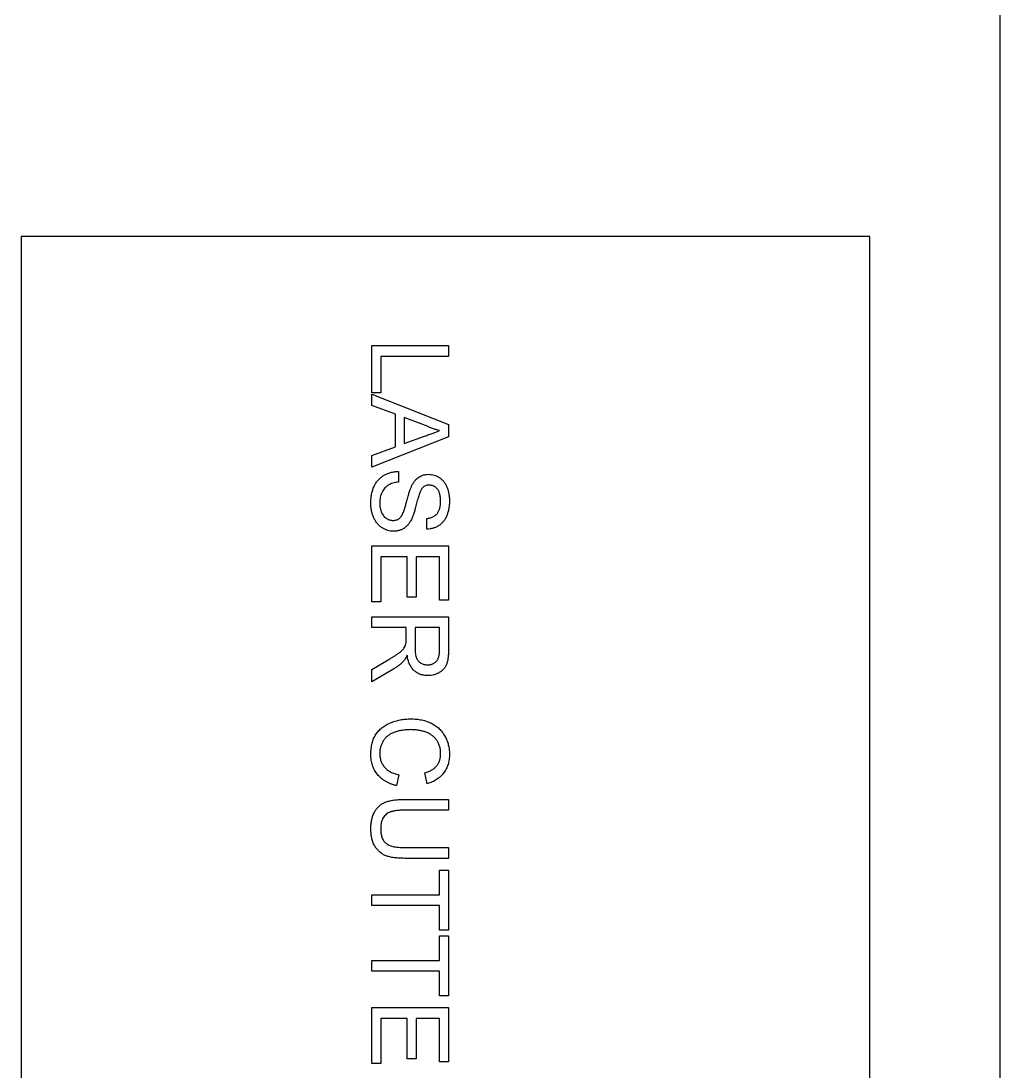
# Model space of a CAD drawing. Header units: inches. Extents: x -978 to -2, y 48 to 749.
# Drawn here: x -70.6 to -6, y 107.7 to 177 of the extents above; entities that cross this region are included whole.
import ezdxf

# ---------------------------------------------------------------- set-up
doc = ezdxf.new("R2010")
doc.units = ezdxf.units.IN
doc.header["$MEASUREMENT"] = 0

msp = doc.modelspace()

# ---------------------------------------------------------------- linework, layer by layer
at = {"color": 7, "linetype": 'Continuous', "lineweight": 25}
for p, q in [((-6, 183.275), (-6, 54.775)), ((-70.583, 162.805), (-70.583, 87.805)), ((-14.583, 162.805), (-70.583, 162.805)), ((-14.583, 87.805), (-14.583, 162.805)), ((-47.438, 155.604), (-42.383, 155.604)), ((-47.438, 152.493), (-47.438, 155.604)), ((-42.383, 155.604), (-42.383, 154.891)), ((-46.855, 154.891), (-46.855, 152.493)), ((-42.383, 154.891), (-46.855, 154.891)), ((-46.855, 152.493), (-47.438, 152.493)), ((-47.438, 152.407), (-42.383, 150.4)), ((-47.438, 151.65), (-47.438, 152.407)), ((-45.883, 151.075), (-47.438, 151.65)), ((-45.883, 148.92), (-45.883, 151.075)), ((-43.9, 150.343), (-45.299, 150.86)), ((-45.299, 150.86), (-45.299, 149.135)), ((-42.383, 150.4), (-42.383, 149.595)), ((-42.383, 149.595), (-47.438, 147.588)), ((-45.299, 149.135), (-43.971, 149.626)), ((-47.438, 148.345), (-45.883, 148.92)), ((-47.438, 147.588), (-47.438, 148.345)), ((-45.688, 147.308), (-45.688, 146.595)), ((-43.809, 143.483), (-43.809, 144.196)), ((-47.438, 142.381), (-42.383, 142.381)), ((-47.438, 138.687), (-47.438, 142.381)), ((-42.383, 142.381), (-42.383, 138.817)), ((-46.855, 141.669), (-46.855, 138.687)), ((-45.105, 141.669), (-46.855, 141.669)), ((-45.105, 139.011), (-45.105, 141.669)), ((-44.522, 141.669), (-44.522, 139.011)), ((-42.966, 141.669), (-44.522, 141.669)), ((-42.966, 138.817), (-42.966, 141.669)), ((-46.855, 138.687), (-47.438, 138.687)), ((-44.522, 139.011), (-45.105, 139.011)), ((-42.383, 138.817), (-42.966, 138.817)), ((-47.438, 137.715), (-42.383, 137.715)), ((-47.438, 137.002), (-47.438, 137.715)), ((-42.383, 137.715), (-42.383, 135.521)), ((-45.17, 137.002), (-47.438, 137.002)), ((-45.17, 136.271), (-45.17, 137.002)), ((-44.586, 137.002), (-44.586, 135.648)), ((-42.966, 137.002), (-44.586, 137.002)), ((-42.966, 135.495), (-42.966, 137.002)), ((-47.438, 134.229), (-46.371, 134.859)), ((-46.043, 134.241), (-47.438, 133.411)), ((-47.438, 133.411), (-47.438, 134.229)), ((-45.654, 127.279), (-45.82, 126.566)), ((-43.787, 126.696), (-43.94, 127.409)), ((-45.291, 125.659), (-42.383, 125.659)), ((-42.383, 125.659), (-42.383, 124.946)), ((-42.383, 124.946), (-45.258, 124.946)), ((-45.258, 122.483), (-42.383, 122.483)), ((-42.383, 122.483), (-42.383, 121.77)), ((-42.383, 121.77), (-45.291, 121.77)), ((-42.966, 120.992), (-42.383, 120.992)), ((-42.966, 119.371), (-42.966, 120.992)), ((-42.383, 120.992), (-42.383, 117.038)), ((-47.438, 119.371), (-42.966, 119.371)), ((-47.438, 118.658), (-47.438, 119.371)), ((-42.966, 118.658), (-47.438, 118.658)), ((-42.966, 117.038), (-42.966, 118.658)), ((-42.383, 117.038), (-42.966, 117.038)), ((-42.966, 116.649), (-42.383, 116.649)), ((-42.966, 115.029), (-42.966, 116.649)), ((-42.383, 116.649), (-42.383, 112.695)), ((-47.438, 115.029), (-42.966, 115.029)), ((-47.438, 114.316), (-47.438, 115.029)), ((-42.966, 114.316), (-47.438, 114.316)), ((-42.966, 112.695), (-42.966, 114.316)), ((-42.383, 112.695), (-42.966, 112.695)), ((-47.438, 111.917), (-42.383, 111.917)), ((-47.438, 108.223), (-47.438, 111.917)), ((-42.383, 111.917), (-42.383, 108.352)), ((-46.855, 111.204), (-46.855, 108.223)), ((-45.105, 111.204), (-46.855, 111.204)), ((-45.105, 108.547), (-45.105, 111.204)), ((-44.522, 111.204), (-44.522, 108.547)), ((-42.966, 111.204), (-44.522, 111.204)), ((-42.966, 108.352), (-42.966, 111.204)), ((-46.855, 108.223), (-47.438, 108.223)), ((-44.522, 108.547), (-45.105, 108.547)), ((-42.383, 108.352), (-42.966, 108.352))]:
    msp.add_line(p, q, dxfattribs=at)
for points, knots in [([(-43.971, 149.626), (-43.919, 149.645), (-43.819, 149.681), (-43.673, 149.736), (-43.535, 149.787), (-43.405, 149.836), (-43.284, 149.88), (-43.17, 149.921), (-43.066, 149.962), (-42.998, 149.986), (-42.966, 149.998)], [0, 0, 0, 0, 0.153148, 0.299433, 0.436426, 0.565671, 0.686508, 0.799269, 0.903395, 1, 1, 1, 1]), ([(-42.966, 149.998), (-43.046, 150.017), (-43.206, 150.056), (-43.441, 150.137), (-43.674, 150.23), (-43.824, 150.305), (-43.9, 150.343)], [0, 0, 0, 0, 0.2472941, 0.4956078, 0.7463592, 1, 1, 1, 1]), ([(-47.503, 145.19), (-47.503, 145.245), (-47.502, 145.353), (-47.491, 145.511), (-47.475, 145.663), (-47.452, 145.808), (-47.422, 145.946), (-47.385, 146.077), (-47.343, 146.202), (-47.294, 146.32), (-47.236, 146.431), (-47.174, 146.536), (-47.103, 146.635), (-47.026, 146.727), (-46.943, 146.815), (-46.853, 146.895), (-46.756, 146.969), (-46.653, 147.037), (-46.545, 147.097), (-46.433, 147.151), (-46.317, 147.197), (-46.198, 147.234), (-46.076, 147.265), (-45.95, 147.286), (-45.82, 147.302), (-45.733, 147.306), (-45.688, 147.308)], [0, 0, 0, 0, 0.052493, 0.102825, 0.151397, 0.198033, 0.242876, 0.285999, 0.327849, 0.368395, 0.407852, 0.446838, 0.485166, 0.523341, 0.561602, 0.59992, 0.638496, 0.677791, 0.71729, 0.756605, 0.796068, 0.835886, 0.875714, 0.916263, 0.95776, 1, 1, 1, 1]), ([(-44.795, 146.367), (-44.763, 146.426), (-44.701, 146.541), (-44.59, 146.696), (-44.467, 146.826), (-44.332, 146.931), (-44.187, 147.014), (-44.032, 147.07), (-43.87, 147.108), (-43.759, 147.111), (-43.702, 147.113)], [0, 0, 0, 0, 0.144805, 0.279512, 0.406394, 0.527502, 0.645393, 0.761885, 0.878942, 1, 1, 1, 1]), ([(-43.702, 147.113), (-43.64, 147.111), (-43.515, 147.106), (-43.332, 147.064), (-43.156, 146.996), (-43.016, 146.919), (-42.91, 146.844), (-42.834, 146.781), (-42.764, 146.711), (-42.698, 146.636), (-42.639, 146.554), (-42.582, 146.467), (-42.533, 146.372), (-42.472, 146.239), (-42.41, 146.061), (-42.356, 145.837), (-42.324, 145.601), (-42.32, 145.44), (-42.318, 145.358)], [0, 0, 0, 0, 0.074995, 0.149165, 0.223664, 0.300412, 0.33957, 0.378921, 0.418096, 0.45823, 0.498427, 0.539708, 0.582216, 0.625824, 0.715481, 0.807384, 0.901634, 1, 1, 1, 1]), ([(-45.688, 146.595), (-45.752, 146.587), (-45.875, 146.572), (-46.05, 146.53), (-46.206, 146.475), (-46.348, 146.408), (-46.472, 146.319), (-46.583, 146.212), (-46.68, 146.082), (-46.766, 145.935), (-46.834, 145.772), (-46.884, 145.597), (-46.914, 145.412), (-46.918, 145.286), (-46.92, 145.221)], [0, 0, 0, 0, 0.093796, 0.180188, 0.260363, 0.334847, 0.407093, 0.481448, 0.559271, 0.64227, 0.728586, 0.815978, 0.906035, 1, 1, 1, 1]), ([(-45.355, 144.606), (-45.348, 144.623), (-45.331, 144.664), (-45.309, 144.733), (-45.281, 144.814), (-45.252, 144.911), (-45.221, 145.022), (-45.186, 145.147), (-45.149, 145.286), (-45.11, 145.436), (-45.07, 145.586), (-45.03, 145.731), (-44.989, 145.863), (-44.95, 145.985), (-44.91, 146.096), (-44.872, 146.196), (-44.835, 146.286), (-44.808, 146.341), (-44.795, 146.367)], [0, 0, 0, 0, 0.0312001, 0.0704867, 0.1172148, 0.1715755, 0.234122, 0.3039626, 0.3821556, 0.4676462, 0.5543354, 0.6350745, 0.7100367, 0.7790924, 0.8429656, 0.9010012, 0.9532463, 1, 1, 1, 1]), ([(-44.102, 146.219), (-44.117, 146.201), (-44.15, 146.162), (-44.194, 146.09), (-44.238, 146.001), (-44.282, 145.893), (-44.327, 145.768), (-44.372, 145.625), (-44.417, 145.464), (-44.461, 145.29), (-44.505, 145.114), (-44.548, 144.947), (-44.59, 144.794), (-44.63, 144.654), (-44.669, 144.529), (-44.708, 144.417), (-44.744, 144.319), (-44.769, 144.259), (-44.781, 144.231)], [0, 0, 0, 0, 0.0327432, 0.0724096, 0.1196115, 0.1746729, 0.2373451, 0.3083524, 0.38763, 0.4747836, 0.5633323, 0.6451362, 0.7202025, 0.7891342, 0.8514971, 0.9073306, 0.9569687, 1, 1, 1, 1]), ([(-43.656, 146.4), (-43.699, 146.398), (-43.784, 146.395), (-43.904, 146.358), (-44.013, 146.302), (-44.072, 146.247), (-44.102, 146.219)], [0, 0, 0, 0, 0.262741, 0.509957, 0.753327, 1, 1, 1, 1]), ([(-42.901, 145.33), (-42.901, 145.375), (-42.902, 145.462), (-42.914, 145.587), (-42.93, 145.704), (-42.955, 145.811), (-42.986, 145.908), (-43.023, 145.997), (-43.069, 146.076), (-43.121, 146.145), (-43.178, 146.205), (-43.238, 146.256), (-43.3, 146.302), (-43.366, 146.337), (-43.434, 146.366), (-43.506, 146.385), (-43.58, 146.398), (-43.63, 146.399), (-43.656, 146.4)], [0, 0, 0, 0, 0.091511, 0.177143, 0.257108, 0.331198, 0.400592, 0.465625, 0.526973, 0.585443, 0.641399, 0.695044, 0.746782, 0.796959, 0.847545, 0.897439, 0.947649, 1, 1, 1, 1]), ([(-46.003, 143.354), (-46.069, 143.356), (-46.2, 143.362), (-46.394, 143.407), (-46.581, 143.478), (-46.73, 143.561), (-46.843, 143.639), (-46.925, 143.705), (-47.001, 143.778), (-47.072, 143.857), (-47.139, 143.942), (-47.2, 144.033), (-47.257, 144.13), (-47.326, 144.268), (-47.398, 144.452), (-47.458, 144.687), (-47.497, 144.934), (-47.501, 145.103), (-47.503, 145.19)], [0, 0, 0, 0, 0.074816, 0.148535, 0.223872, 0.301297, 0.340894, 0.38034, 0.420127, 0.45995, 0.500831, 0.541907, 0.584439, 0.62808, 0.717267, 0.80786, 0.901925, 1, 1, 1, 1]), ([(-46.92, 145.221), (-46.919, 145.164), (-46.917, 145.053), (-46.892, 144.891), (-46.857, 144.74), (-46.804, 144.6), (-46.739, 144.474), (-46.661, 144.364), (-46.573, 144.27), (-46.473, 144.197), (-46.367, 144.139), (-46.259, 144.097), (-46.149, 144.072), (-46.075, 144.068), (-46.038, 144.067)], [0, 0, 0, 0, 0.105584, 0.205868, 0.300947, 0.393002, 0.480949, 0.562874, 0.641461, 0.717742, 0.791772, 0.862716, 0.931777, 1, 1, 1, 1]), ([(-42.318, 145.358), (-42.32, 145.268), (-42.324, 145.093), (-42.357, 144.839), (-42.415, 144.602), (-42.479, 144.415), (-42.544, 144.278), (-42.594, 144.18), (-42.653, 144.09), (-42.716, 144.005), (-42.784, 143.926), (-42.859, 143.854), (-42.937, 143.787), (-43.05, 143.708), (-43.199, 143.623), (-43.392, 143.549), (-43.596, 143.498), (-43.737, 143.488), (-43.809, 143.483)], [0, 0, 0, 0, 0.100475, 0.195644, 0.286083, 0.372983, 0.415026, 0.456052, 0.495939, 0.535566, 0.574087, 0.612519, 0.651081, 0.689513, 0.766237, 0.84235, 0.919974, 1, 1, 1, 1]), ([(-43.809, 144.196), (-43.772, 144.201), (-43.702, 144.21), (-43.599, 144.232), (-43.504, 144.263), (-43.415, 144.299), (-43.333, 144.342), (-43.259, 144.393), (-43.191, 144.452), (-43.129, 144.518), (-43.075, 144.591), (-43.029, 144.673), (-42.989, 144.762), (-42.957, 144.86), (-42.932, 144.966), (-42.913, 145.08), (-42.904, 145.202), (-42.902, 145.286), (-42.901, 145.33)], [0, 0, 0, 0, 0.0671555, 0.1314033, 0.1927318, 0.2512527, 0.3077037, 0.3626989, 0.4177783, 0.4723044, 0.5278726, 0.58523, 0.6450566, 0.7079524, 0.7744343, 0.8449404, 0.9204036, 1, 1, 1, 1]), ([(-46.038, 144.067), (-46.001, 144.068), (-45.93, 144.072), (-45.826, 144.094), (-45.731, 144.135), (-45.64, 144.188), (-45.558, 144.263), (-45.482, 144.357), (-45.413, 144.473), (-45.375, 144.56), (-45.355, 144.606)], [0, 0, 0, 0, 0.117768, 0.230176, 0.339843, 0.450625, 0.566943, 0.696021, 0.839438, 1, 1, 1, 1]), ([(-44.781, 144.231), (-44.798, 144.194), (-44.83, 144.123), (-44.887, 144.022), (-44.945, 143.928), (-45.007, 143.841), (-45.073, 143.762), (-45.142, 143.69), (-45.214, 143.624), (-45.29, 143.568), (-45.369, 143.517), (-45.451, 143.473), (-45.536, 143.437), (-45.624, 143.406), (-45.715, 143.383), (-45.808, 143.366), (-45.905, 143.355), (-45.97, 143.354), (-46.003, 143.354)], [0, 0, 0, 0, 0.074931, 0.147078, 0.216364, 0.282503, 0.346688, 0.408836, 0.469262, 0.528432, 0.587001, 0.644416, 0.702189, 0.759767, 0.81849, 0.877633, 0.93802, 1, 1, 1, 1]), ([(-46.371, 134.859), (-46.333, 134.881), (-46.261, 134.925), (-46.155, 134.989), (-46.057, 135.051), (-45.965, 135.108), (-45.881, 135.164), (-45.803, 135.217), (-45.731, 135.265), (-45.648, 135.326), (-45.555, 135.396), (-45.46, 135.477), (-45.384, 135.555), (-45.31, 135.651), (-45.24, 135.77), (-45.209, 135.871), (-45.193, 135.92)], [0, 0, 0, 0, 0.080781, 0.156541, 0.227935, 0.29431, 0.356868, 0.414759, 0.467641, 0.516748, 0.60473, 0.681571, 0.74811, 0.804941, 0.905406, 1, 1, 1, 1]), ([(-45.193, 135.92), (-45.189, 135.941), (-45.181, 135.987), (-45.175, 136.067), (-45.169, 136.164), (-45.17, 136.234), (-45.17, 136.271)], [0, 0, 0, 0, 0.177495, 0.405226, 0.678388, 1, 1, 1, 1]), ([(-45.105, 135.167), (-45.125, 135.126), (-45.165, 135.049), (-45.226, 134.942), (-45.288, 134.851), (-45.333, 134.798), (-45.354, 134.774)], [0, 0, 0, 0, 0.293076, 0.556562, 0.791914, 1, 1, 1, 1]), ([(-43.746, 133.826), (-43.789, 133.827), (-43.874, 133.829), (-44, 133.844), (-44.12, 133.871), (-44.235, 133.905), (-44.345, 133.953), (-44.45, 134.008), (-44.549, 134.076), (-44.643, 134.153), (-44.731, 134.24), (-44.809, 134.34), (-44.88, 134.45), (-44.941, 134.572), (-44.997, 134.704), (-45.041, 134.848), (-45.078, 135.004), (-45.096, 135.111), (-45.105, 135.167)], [0, 0, 0, 0, 0.061413, 0.121295, 0.179224, 0.235938, 0.292217, 0.348197, 0.404445, 0.462026, 0.520334, 0.580383, 0.641826, 0.706363, 0.773851, 0.845266, 0.920155, 1, 1, 1, 1]), ([(-44.586, 135.648), (-44.585, 135.58), (-44.583, 135.453), (-44.566, 135.275), (-44.539, 135.124), (-44.5, 134.996), (-44.446, 134.888), (-44.379, 134.795), (-44.296, 134.717), (-44.202, 134.652), (-44.098, 134.602), (-43.99, 134.566), (-43.877, 134.542), (-43.8, 134.54), (-43.761, 134.539)], [0, 0, 0, 0, 0.12886, 0.240892, 0.338044, 0.42012, 0.494058, 0.566095, 0.636805, 0.709148, 0.781942, 0.854285, 0.92617, 1, 1, 1, 1]), ([(-43.761, 134.539), (-43.733, 134.54), (-43.677, 134.541), (-43.595, 134.551), (-43.518, 134.57), (-43.444, 134.595), (-43.374, 134.628), (-43.308, 134.667), (-43.246, 134.714), (-43.188, 134.768), (-43.135, 134.83), (-43.09, 134.9), (-43.051, 134.979), (-43.02, 135.066), (-42.995, 135.162), (-42.979, 135.265), (-42.967, 135.377), (-42.966, 135.455), (-42.966, 135.495)], [0, 0, 0, 0, 0.060326, 0.11816, 0.174187, 0.229539, 0.28345, 0.337827, 0.392632, 0.448466, 0.505965, 0.565059, 0.626654, 0.692232, 0.761131, 0.83531, 0.915326, 1, 1, 1, 1]), ([(-42.383, 135.521), (-42.383, 135.469), (-42.384, 135.369), (-42.389, 135.224), (-42.401, 135.089), (-42.414, 134.963), (-42.434, 134.847), (-42.457, 134.74), (-42.484, 134.642), (-42.516, 134.554), (-42.552, 134.471), (-42.597, 134.395), (-42.646, 134.322), (-42.703, 134.254), (-42.766, 134.19), (-42.835, 134.13), (-42.911, 134.074), (-43.02, 134.006), (-43.166, 133.933), (-43.351, 133.871), (-43.546, 133.832), (-43.678, 133.828), (-43.746, 133.826)], [0, 0, 0, 0, 0.062113, 0.120212, 0.174385, 0.225444, 0.272358, 0.316388, 0.356869, 0.393978, 0.429589, 0.464683, 0.500036, 0.535483, 0.571363, 0.607909, 0.645662, 0.684517, 0.762579, 0.840497, 0.919073, 1, 1, 1, 1]), ([(-45.354, 134.774), (-45.401, 134.726), (-45.497, 134.628), (-45.661, 134.493), (-45.843, 134.361), (-45.975, 134.282), (-46.043, 134.241)], [0, 0, 0, 0, 0.229528, 0.471466, 0.728186, 1, 1, 1, 1]), ([(-47.503, 128.63), (-47.502, 128.696), (-47.5, 128.824), (-47.485, 129.012), (-47.459, 129.19), (-47.422, 129.359), (-47.377, 129.519), (-47.321, 129.67), (-47.253, 129.811), (-47.175, 129.943), (-47.087, 130.065), (-46.991, 130.181), (-46.884, 130.288), (-46.769, 130.389), (-46.644, 130.48), (-46.511, 130.566), (-46.368, 130.643), (-46.217, 130.712), (-46.059, 130.773), (-45.899, 130.827), (-45.734, 130.872), (-45.568, 130.91), (-45.398, 130.937), (-45.226, 130.959), (-45.05, 130.971), (-44.932, 130.973), (-44.873, 130.974)], [0, 0, 0, 0, 0.049196, 0.096248, 0.141349, 0.184656, 0.226059, 0.266173, 0.30529, 0.343245, 0.380877, 0.418496, 0.456319, 0.494237, 0.533024, 0.572473, 0.613079, 0.654934, 0.697397, 0.739884, 0.782195, 0.825062, 0.867987, 0.911411, 0.955372, 1, 1, 1, 1]), ([(-44.873, 130.974), (-44.809, 130.973), (-44.682, 130.97), (-44.495, 130.957), (-44.315, 130.934), (-44.14, 130.902), (-43.973, 130.86), (-43.811, 130.81), (-43.656, 130.75), (-43.507, 130.681), (-43.365, 130.603), (-43.232, 130.518), (-43.108, 130.424), (-42.992, 130.324), (-42.885, 130.215), (-42.788, 130.098), (-42.699, 129.974), (-42.619, 129.842), (-42.549, 129.705), (-42.486, 129.564), (-42.435, 129.418), (-42.392, 129.27), (-42.358, 129.119), (-42.336, 128.964), (-42.321, 128.805), (-42.319, 128.698), (-42.318, 128.644)], [0, 0, 0, 0, 0.0494014, 0.0976048, 0.1442547, 0.1894721, 0.233915, 0.2772371, 0.3198588, 0.3619567, 0.4034858, 0.4439336, 0.4836492, 0.5228933, 0.5618584, 0.6007949, 0.6401043, 0.6796434, 0.7193998, 0.7588542, 0.7983155, 0.8378024, 0.8774686, 0.9176828, 0.9583929, 1, 1, 1, 1]), ([(-44.87, 130.261), (-44.972, 130.259), (-45.171, 130.255), (-45.459, 130.219), (-45.727, 130.165), (-45.937, 130.099), (-46.092, 130.033), (-46.2, 129.98), (-46.3, 129.919), (-46.393, 129.852), (-46.477, 129.779), (-46.555, 129.699), (-46.626, 129.613), (-46.687, 129.521), (-46.741, 129.425), (-46.789, 129.327), (-46.83, 129.227), (-46.862, 129.125), (-46.889, 129.021), (-46.907, 128.915), (-46.917, 128.807), (-46.919, 128.734), (-46.92, 128.697)], [0, 0, 0, 0, 0.105343, 0.204375, 0.298069, 0.38707, 0.429726, 0.470901, 0.511122, 0.550179, 0.588354, 0.626683, 0.664452, 0.702515, 0.740481, 0.777618, 0.814716, 0.851527, 0.888098, 0.925112, 0.962104, 1, 1, 1, 1]), ([(-42.901, 128.679), (-42.902, 128.723), (-42.903, 128.811), (-42.917, 128.94), (-42.937, 129.064), (-42.968, 129.181), (-43.007, 129.294), (-43.054, 129.4), (-43.11, 129.501), (-43.175, 129.596), (-43.247, 129.684), (-43.324, 129.767), (-43.409, 129.841), (-43.498, 129.91), (-43.594, 129.97), (-43.695, 130.025), (-43.802, 130.073), (-43.953, 130.126), (-44.147, 130.18), (-44.385, 130.226), (-44.626, 130.256), (-44.789, 130.259), (-44.87, 130.261)], [0, 0, 0, 0, 0.046763, 0.091969, 0.135804, 0.178232, 0.219441, 0.260177, 0.30028, 0.340548, 0.380311, 0.419642, 0.459017, 0.498182, 0.53767, 0.577913, 0.618649, 0.660762, 0.745299, 0.829745, 0.914602, 1, 1, 1, 1]), ([(-45.82, 126.566), (-45.887, 126.584), (-46.017, 126.619), (-46.205, 126.688), (-46.38, 126.766), (-46.544, 126.853), (-46.694, 126.953), (-46.834, 127.06), (-46.96, 127.181), (-47.075, 127.31), (-47.176, 127.449), (-47.263, 127.596), (-47.338, 127.75), (-47.399, 127.911), (-47.445, 128.081), (-47.478, 128.257), (-47.499, 128.441), (-47.502, 128.566), (-47.503, 128.63)], [0, 0, 0, 0, 0.071578, 0.140016, 0.206197, 0.270156, 0.332001, 0.392755, 0.452579, 0.512253, 0.571532, 0.630152, 0.688769, 0.748164, 0.808703, 0.870256, 0.9339, 1, 1, 1, 1]), ([(-46.92, 128.697), (-46.919, 128.653), (-46.917, 128.566), (-46.901, 128.439), (-46.878, 128.316), (-46.841, 128.2), (-46.797, 128.088), (-46.742, 127.981), (-46.677, 127.88), (-46.602, 127.784), (-46.517, 127.694), (-46.422, 127.611), (-46.318, 127.537), (-46.205, 127.469), (-46.08, 127.411), (-45.947, 127.357), (-45.804, 127.313), (-45.705, 127.291), (-45.654, 127.279)], [0, 0, 0, 0, 0.0633359, 0.1251108, 0.1846884, 0.2432104, 0.300888, 0.3583701, 0.4157614, 0.4743866, 0.5339663, 0.5940076, 0.6550724, 0.71861, 0.7843748, 0.8529915, 0.9249004, 1, 1, 1, 1]), ([(-43.94, 127.409), (-43.897, 127.423), (-43.811, 127.45), (-43.689, 127.499), (-43.576, 127.551), (-43.472, 127.609), (-43.378, 127.672), (-43.292, 127.739), (-43.216, 127.811), (-43.148, 127.887), (-43.09, 127.969), (-43.039, 128.055), (-42.997, 128.147), (-42.961, 128.243), (-42.934, 128.345), (-42.915, 128.452), (-42.904, 128.564), (-42.902, 128.64), (-42.901, 128.679)], [0, 0, 0, 0, 0.077231, 0.151165, 0.220785, 0.28715, 0.350632, 0.411307, 0.469964, 0.526707, 0.582498, 0.638509, 0.694918, 0.75242, 0.811251, 0.871856, 0.934644, 1, 1, 1, 1]), ([(-42.318, 128.644), (-42.319, 128.584), (-42.321, 128.465), (-42.34, 128.291), (-42.37, 128.124), (-42.411, 127.963), (-42.466, 127.811), (-42.532, 127.666), (-42.611, 127.528), (-42.702, 127.398), (-42.803, 127.277), (-42.914, 127.163), (-43.036, 127.062), (-43.166, 126.968), (-43.307, 126.886), (-43.458, 126.811), (-43.618, 126.747), (-43.73, 126.713), (-43.787, 126.696)], [0, 0, 0, 0, 0.068649, 0.134937, 0.198842, 0.261409, 0.322517, 0.382377, 0.442471, 0.502228, 0.562101, 0.621732, 0.681851, 0.742049, 0.803908, 0.867162, 0.932361, 1, 1, 1, 1]), ([(-47.503, 123.702), (-47.502, 123.759), (-47.501, 123.869), (-47.49, 124.031), (-47.47, 124.185), (-47.445, 124.332), (-47.41, 124.471), (-47.367, 124.601), (-47.318, 124.724), (-47.261, 124.839), (-47.196, 124.946), (-47.125, 125.045), (-47.047, 125.136), (-46.962, 125.219), (-46.87, 125.295), (-46.771, 125.362), (-46.665, 125.42), (-46.552, 125.472), (-46.431, 125.518), (-46.298, 125.554), (-46.156, 125.587), (-46.004, 125.612), (-45.841, 125.634), (-45.667, 125.647), (-45.482, 125.657), (-45.356, 125.658), (-45.291, 125.659)], [0, 0, 0, 0, 0.0497037, 0.0968438, 0.142151, 0.1857219, 0.2271848, 0.2673107, 0.3059222, 0.3432235, 0.3795938, 0.4149741, 0.4500065, 0.4847266, 0.5191888, 0.55389, 0.5891104, 0.6252406, 0.6627663, 0.7027437, 0.7452196, 0.7905384, 0.8382677, 0.8893087, 0.9432049, 1, 1, 1, 1]), ([(-45.258, 124.946), (-45.31, 124.945), (-45.411, 124.944), (-45.557, 124.94), (-45.693, 124.93), (-45.819, 124.919), (-45.933, 124.903), (-46.037, 124.882), (-46.13, 124.859), (-46.239, 124.825), (-46.36, 124.768), (-46.489, 124.678), (-46.601, 124.569), (-46.693, 124.439), (-46.767, 124.291), (-46.818, 124.126), (-46.85, 123.947), (-46.853, 123.822), (-46.855, 123.758)], [0, 0, 0, 0, 0.06814, 0.131478, 0.190514, 0.245276, 0.295444, 0.341135, 0.382821, 0.420216, 0.489633, 0.556579, 0.623721, 0.692399, 0.763564, 0.837802, 0.915926, 1, 1, 1, 1]), ([(-45.291, 121.77), (-45.353, 121.77), (-45.473, 121.772), (-45.649, 121.778), (-45.814, 121.791), (-45.97, 121.811), (-46.116, 121.833), (-46.252, 121.863), (-46.379, 121.897), (-46.497, 121.937), (-46.606, 121.984), (-46.711, 122.038), (-46.81, 122.102), (-46.903, 122.174), (-46.991, 122.255), (-47.075, 122.344), (-47.153, 122.441), (-47.226, 122.547), (-47.292, 122.662), (-47.349, 122.785), (-47.396, 122.917), (-47.436, 123.058), (-47.465, 123.207), (-47.488, 123.364), (-47.501, 123.53), (-47.502, 123.644), (-47.503, 123.702)], [0, 0, 0, 0, 0.054643, 0.106336, 0.155155, 0.201481, 0.245018, 0.285951, 0.324626, 0.360881, 0.395653, 0.430375, 0.464745, 0.499441, 0.534727, 0.57042, 0.607162, 0.645173, 0.684093, 0.7239, 0.765171, 0.807985, 0.852778, 0.899518, 0.948634, 1, 1, 1, 1]), ([(-46.855, 123.758), (-46.854, 123.702), (-46.852, 123.595), (-46.838, 123.441), (-46.811, 123.3), (-46.776, 123.17), (-46.729, 123.053), (-46.673, 122.948), (-46.606, 122.854), (-46.527, 122.773), (-46.432, 122.703), (-46.319, 122.644), (-46.189, 122.593), (-46.039, 122.552), (-45.87, 122.522), (-45.683, 122.498), (-45.476, 122.486), (-45.333, 122.484), (-45.258, 122.483)], [0, 0, 0, 0, 0.069477, 0.134153, 0.194032, 0.249814, 0.302261, 0.351905, 0.399506, 0.445621, 0.493724, 0.54658, 0.604769, 0.66939, 0.740897, 0.819837, 0.905972, 1, 1, 1, 1])]:
    msp.add_open_spline(points, degree=3, knots=knots, dxfattribs=at)

doc.saveas('drawing.dxf')
